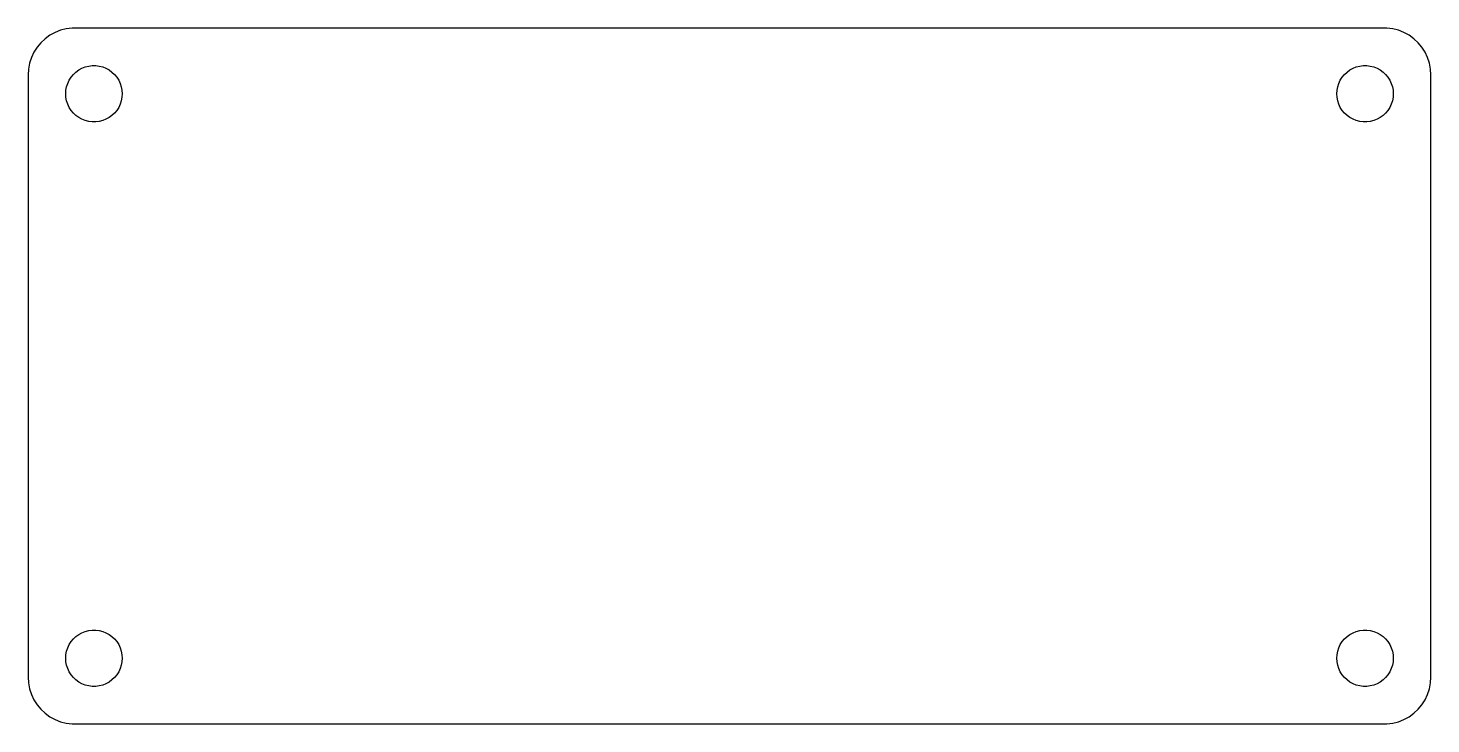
# Model space of a CAD drawing. Header units: metres. Extents: x -74 to 74, y -37 to 37.
import ezdxf

# ---------------------------------------------------------------- set-up
doc = ezdxf.new("R2010")
doc.units = ezdxf.units.M

msp = doc.modelspace()

# ---------------------------------------------------------------- linework, layer by layer
for p, q in [((-72.6871, 35.8526), (-73.1448, 35.4227)), ((-72.1791, 36.2216), (-72.6871, 35.8526)), ((-71.6289, 36.5241), (-72.1791, 36.2216)), ((-71.0451, 36.7553), (-71.6289, 36.5241)), ((-70.4369, 36.9114), (-71.0451, 36.7553)), ((-69.8139, 36.9901), (-70.4369, 36.9114)), ((69.8139, 36.9901), (-69.8139, 36.9901)), ((70.4369, 36.9114), (69.8139, 36.9901)), ((71.0451, 36.7553), (70.4369, 36.9114)), ((71.6289, 36.5241), (71.0451, 36.7553)), ((72.1791, 36.2216), (71.6289, 36.5241)), ((72.6871, 35.8526), (72.1791, 36.2216)), ((73.1448, 35.4227), (72.6871, 35.8526)), ((-73.8815, 34.4088), (-74.1489, 33.8406)), ((-73.5451, 34.9389), (-73.8815, 34.4088)), ((-73.1448, 35.4227), (-73.5451, 34.9389)), ((73.5451, 34.9389), (73.1448, 35.4227)), ((73.8815, 34.4088), (73.5451, 34.9389)), ((74.1489, 33.8406), (73.8815, 34.4088)), ((-74.3429, 33.2434), (-74.4606, 32.6267)), ((-74.1489, 33.8406), (-74.3429, 33.2434)), ((-68.7773, 32.7145), (-68.427, 32.8532)), ((-68.427, 32.8532), (-68.0621, 32.9469)), ((-68.0621, 32.9469), (-67.6884, 32.9941)), ((-67.6884, 32.9941), (-67.3116, 32.9941)), ((-67.3116, 32.9941), (-66.9379, 32.9469)), ((-66.9379, 32.9469), (-66.573, 32.8532)), ((-66.573, 32.8532), (-66.2227, 32.7145)), ((66.2227, 32.7145), (66.573, 32.8532)), ((66.573, 32.8532), (66.9379, 32.9469)), ((66.9379, 32.9469), (67.3116, 32.9941)), ((67.3116, 32.9941), (67.6884, 32.9941)), ((67.6884, 32.9941), (68.0621, 32.9469)), ((68.0621, 32.9469), (68.427, 32.8532)), ((68.427, 32.8532), (68.7773, 32.7145)), ((74.3429, 33.2434), (74.1489, 33.8406)), ((74.4606, 32.6267), (74.3429, 33.2434)), ((-74.4606, 32.6267), (-74.5, 32)), ((-74.5, 32), (-74.5, -32)), ((-70.2893, 31.1044), (-70.1289, 31.4453)), ((-70.1289, 31.4453), (-69.927, 31.7634)), ((-69.927, 31.7634), (-69.6869, 32.0536)), ((-69.6869, 32.0536), (-69.4123, 32.3115)), ((-69.4123, 32.3115), (-69.1075, 32.533)), ((-69.1075, 32.533), (-68.7773, 32.7145)), ((-66.2227, 32.7145), (-65.8925, 32.533)), ((-65.8925, 32.533), (-65.5877, 32.3115)), ((-65.5877, 32.3115), (-65.3131, 32.0536)), ((-65.3131, 32.0536), (-65.073, 31.7634)), ((-65.073, 31.7634), (-64.8711, 31.4453)), ((-64.8711, 31.4453), (-64.7107, 31.1044)), ((64.7107, 31.1044), (64.8711, 31.4453)), ((64.8711, 31.4453), (65.073, 31.7634)), ((65.073, 31.7634), (65.3131, 32.0536)), ((65.3131, 32.0536), (65.5877, 32.3115)), ((65.5877, 32.3115), (65.8925, 32.533)), ((65.8925, 32.533), (66.2227, 32.7145)), ((68.7773, 32.7145), (69.1075, 32.533)), ((69.1075, 32.533), (69.4123, 32.3115)), ((69.4123, 32.3115), (69.6869, 32.0536)), ((69.6869, 32.0536), (69.927, 31.7634)), ((69.927, 31.7634), (70.1289, 31.4453)), ((70.1289, 31.4453), (70.2893, 31.1044)), ((74.5, 32), (74.4606, 32.6267)), ((74.5, -32), (74.5, 32)), ((-70.5, 30), (-70.4763, 30.376)), ((-70.4763, 29.624), (-70.5, 30)), ((-70.4763, 30.376), (-70.4057, 30.7461)), ((-70.4057, 30.7461), (-70.2893, 31.1044)), ((-64.7107, 31.1044), (-64.5943, 30.7461)), ((-64.5943, 30.7461), (-64.5237, 30.376)), ((-64.5237, 30.376), (-64.5, 30)), ((-64.5, 30), (-64.5237, 29.624)), ((64.5, 30), (64.5237, 30.376)), ((64.5237, 29.624), (64.5, 30)), ((64.5237, 30.376), (64.5943, 30.7461)), ((64.5943, 30.7461), (64.7107, 31.1044)), ((70.2893, 31.1044), (70.4057, 30.7461)), ((70.4057, 30.7461), (70.4763, 30.376)), ((70.4763, 30.376), (70.5, 30)), ((70.5, 30), (70.4763, 29.624)), ((-70.4057, 29.2539), (-70.4763, 29.624)), ((-70.2893, 28.8956), (-70.4057, 29.2539)), ((-70.1289, 28.5547), (-70.2893, 28.8956)), ((-69.927, 28.2366), (-70.1289, 28.5547)), ((-64.8711, 28.5547), (-65.073, 28.2366)), ((-64.7107, 28.8956), (-64.8711, 28.5547)), ((-64.5943, 29.2539), (-64.7107, 28.8956)), ((-64.5237, 29.624), (-64.5943, 29.2539)), ((64.5943, 29.2539), (64.5237, 29.624)), ((64.7107, 28.8956), (64.5943, 29.2539)), ((64.8711, 28.5547), (64.7107, 28.8956)), ((65.073, 28.2366), (64.8711, 28.5547)), ((70.1289, 28.5547), (69.927, 28.2366)), ((70.2893, 28.8956), (70.1289, 28.5547)), ((70.4057, 29.2539), (70.2893, 28.8956)), ((70.4763, 29.624), (70.4057, 29.2539)), ((-69.6869, 27.9464), (-69.927, 28.2366)), ((-69.4123, 27.6884), (-69.6869, 27.9464)), ((-69.1075, 27.467), (-69.4123, 27.6884)), ((-68.7773, 27.2855), (-69.1075, 27.467)), ((-68.427, 27.1468), (-68.7773, 27.2855)), ((-68.0621, 27.0531), (-68.427, 27.1468)), ((-67.6884, 27.0059), (-68.0621, 27.0531)), ((-67.3116, 27.0059), (-67.6884, 27.0059)), ((-66.9379, 27.0531), (-67.3116, 27.0059)), ((-66.573, 27.1468), (-66.9379, 27.0531)), ((-66.2227, 27.2855), (-66.573, 27.1468)), ((-65.8925, 27.467), (-66.2227, 27.2855)), ((-65.5877, 27.6884), (-65.8925, 27.467)), ((-65.3131, 27.9464), (-65.5877, 27.6884)), ((-65.073, 28.2366), (-65.3131, 27.9464)), ((65.3131, 27.9464), (65.073, 28.2366)), ((65.5877, 27.6884), (65.3131, 27.9464)), ((65.8925, 27.467), (65.5877, 27.6884)), ((66.2227, 27.2855), (65.8925, 27.467)), ((66.573, 27.1468), (66.2227, 27.2855)), ((66.9379, 27.0531), (66.573, 27.1468)), ((67.3116, 27.0059), (66.9379, 27.0531)), ((67.6884, 27.0059), (67.3116, 27.0059)), ((68.0621, 27.0531), (67.6884, 27.0059)), ((68.427, 27.1468), (68.0621, 27.0531)), ((68.7773, 27.2855), (68.427, 27.1468)), ((69.1075, 27.467), (68.7773, 27.2855)), ((69.4123, 27.6884), (69.1075, 27.467)), ((69.6869, 27.9464), (69.4123, 27.6884)), ((69.927, 28.2366), (69.6869, 27.9464)), ((-70.1289, -28.5547), (-69.927, -28.2366)), ((-69.927, -28.2366), (-69.6869, -27.9464)), ((-69.6869, -27.9464), (-69.4123, -27.6884)), ((-69.4123, -27.6884), (-69.1075, -27.467)), ((-69.1075, -27.467), (-68.7773, -27.2855)), ((-68.7773, -27.2855), (-68.427, -27.1468)), ((-68.427, -27.1468), (-68.0621, -27.0531)), ((-68.0621, -27.0531), (-67.6884, -27.0059)), ((-67.6884, -27.0059), (-67.3116, -27.0059)), ((-67.3116, -27.0059), (-66.9379, -27.0531)), ((-66.9379, -27.0531), (-66.573, -27.1468)), ((-66.573, -27.1468), (-66.2227, -27.2855)), ((-66.2227, -27.2855), (-65.8925, -27.467)), ((-65.8925, -27.467), (-65.5877, -27.6884)), ((-65.5877, -27.6884), (-65.3131, -27.9464)), ((-65.3131, -27.9464), (-65.073, -28.2366)), ((-65.073, -28.2366), (-64.8711, -28.5547)), ((64.8711, -28.5547), (65.073, -28.2366)), ((65.073, -28.2366), (65.3131, -27.9464)), ((65.3131, -27.9464), (65.5877, -27.6884)), ((65.5877, -27.6884), (65.8925, -27.467)), ((65.8925, -27.467), (66.2227, -27.2855)), ((66.2227, -27.2855), (66.573, -27.1468)), ((66.573, -27.1468), (66.9379, -27.0531)), ((66.9379, -27.0531), (67.3116, -27.0059)), ((67.3116, -27.0059), (67.6884, -27.0059)), ((67.6884, -27.0059), (68.0621, -27.0531)), ((68.0621, -27.0531), (68.427, -27.1468)), ((68.427, -27.1468), (68.7773, -27.2855)), ((68.7773, -27.2855), (69.1075, -27.467)), ((69.1075, -27.467), (69.4123, -27.6884)), ((69.4123, -27.6884), (69.6869, -27.9464)), ((69.6869, -27.9464), (69.927, -28.2366)), ((69.927, -28.2366), (70.1289, -28.5547)), ((-70.5, -30), (-70.4763, -29.624)), ((-70.4763, -29.624), (-70.4057, -29.2539)), ((-70.4057, -29.2539), (-70.2893, -28.8956)), ((-70.2893, -28.8956), (-70.1289, -28.5547)), ((-64.8711, -28.5547), (-64.7107, -28.8956)), ((-64.7107, -28.8956), (-64.5943, -29.2539)), ((-64.5943, -29.2539), (-64.5237, -29.624)), ((-64.5237, -29.624), (-64.5, -30)), ((64.5, -30), (64.5237, -29.624)), ((64.5237, -29.624), (64.5943, -29.2539)), ((64.5943, -29.2539), (64.7107, -28.8956)), ((64.7107, -28.8956), (64.8711, -28.5547)), ((70.1289, -28.5547), (70.2893, -28.8956)), ((70.2893, -28.8956), (70.4057, -29.2539)), ((70.4057, -29.2539), (70.4763, -29.624)), ((70.4763, -29.624), (70.5, -30)), ((-70.4763, -30.376), (-70.5, -30)), ((-70.4057, -30.7461), (-70.4763, -30.376)), ((-70.2893, -31.1044), (-70.4057, -30.7461)), ((-70.1289, -31.4453), (-70.2893, -31.1044)), ((-64.7107, -31.1044), (-64.8711, -31.4453)), ((-64.5943, -30.7461), (-64.7107, -31.1044)), ((-64.5237, -30.376), (-64.5943, -30.7461)), ((-64.5, -30), (-64.5237, -30.376)), ((64.5237, -30.376), (64.5, -30)), ((64.5943, -30.7461), (64.5237, -30.376)), ((64.7107, -31.1044), (64.5943, -30.7461)), ((64.8711, -31.4453), (64.7107, -31.1044)), ((70.2893, -31.1044), (70.1289, -31.4453)), ((70.4057, -30.7461), (70.2893, -31.1044)), ((70.4763, -30.376), (70.4057, -30.7461)), ((70.5, -30), (70.4763, -30.376)), ((-74.5, -32), (-74.4606, -32.6267)), ((-74.4606, -32.6267), (-74.3429, -33.2434)), ((-69.927, -31.7634), (-70.1289, -31.4453)), ((-69.6869, -32.0536), (-69.927, -31.7634)), ((-69.4123, -32.3115), (-69.6869, -32.0536)), ((-69.1075, -32.533), (-69.4123, -32.3115)), ((-68.7773, -32.7145), (-69.1075, -32.533)), ((-68.427, -32.8532), (-68.7773, -32.7145)), ((-66.2227, -32.7145), (-66.573, -32.8532)), ((-65.8925, -32.533), (-66.2227, -32.7145)), ((-65.5877, -32.3115), (-65.8925, -32.533)), ((-65.3131, -32.0536), (-65.5877, -32.3115)), ((-65.073, -31.7634), (-65.3131, -32.0536)), ((-64.8711, -31.4453), (-65.073, -31.7634)), ((65.073, -31.7634), (64.8711, -31.4453)), ((65.3131, -32.0536), (65.073, -31.7634)), ((65.5877, -32.3115), (65.3131, -32.0536)), ((65.8925, -32.533), (65.5877, -32.3115)), ((66.2227, -32.7145), (65.8925, -32.533)), ((66.573, -32.8532), (66.2227, -32.7145)), ((68.7773, -32.7145), (68.427, -32.8532)), ((69.1075, -32.533), (68.7773, -32.7145)), ((69.4123, -32.3115), (69.1075, -32.533)), ((69.6869, -32.0536), (69.4123, -32.3115)), ((69.927, -31.7634), (69.6869, -32.0536)), ((70.1289, -31.4453), (69.927, -31.7634)), ((74.3429, -33.2434), (74.4606, -32.6267)), ((74.4606, -32.6267), (74.5, -32)), ((-74.3429, -33.2434), (-74.1489, -33.8406)), ((-74.1489, -33.8406), (-73.8815, -34.4088)), ((-68.0621, -32.9469), (-68.427, -32.8532)), ((-67.6884, -32.9941), (-68.0621, -32.9469)), ((-67.3116, -32.9941), (-67.6884, -32.9941)), ((-66.9379, -32.9469), (-67.3116, -32.9941)), ((-66.573, -32.8532), (-66.9379, -32.9469)), ((66.9379, -32.9469), (66.573, -32.8532)), ((67.3116, -32.9941), (66.9379, -32.9469)), ((67.6884, -32.9941), (67.3116, -32.9941)), ((68.0621, -32.9469), (67.6884, -32.9941)), ((68.427, -32.8532), (68.0621, -32.9469)), ((73.8815, -34.4088), (74.1489, -33.8406)), ((74.1489, -33.8406), (74.3429, -33.2434)), ((-73.8815, -34.4088), (-73.5451, -34.9389)), ((-73.5451, -34.9389), (-73.1448, -35.4227)), ((-73.1448, -35.4227), (-72.6871, -35.8526)), ((72.6871, -35.8526), (73.1448, -35.4227)), ((73.1448, -35.4227), (73.5451, -34.9389)), ((73.5451, -34.9389), (73.8815, -34.4088)), ((-72.6871, -35.8526), (-72.1791, -36.2216)), ((-72.1791, -36.2216), (-71.6289, -36.5241)), ((-71.6289, -36.5241), (-71.0451, -36.7553)), ((-71.0451, -36.7553), (-70.4369, -36.9114)), ((-70.4369, -36.9114), (-69.8139, -36.9901)), ((-69.8139, -36.9901), (69.8139, -36.9901)), ((69.8139, -36.9901), (70.4369, -36.9114)), ((70.4369, -36.9114), (71.0451, -36.7553)), ((71.0451, -36.7553), (71.6289, -36.5241)), ((71.6289, -36.5241), (72.1791, -36.2216)), ((72.1791, -36.2216), (72.6871, -35.8526))]:
    msp.add_line(p, q)

doc.saveas('drawing.dxf')
